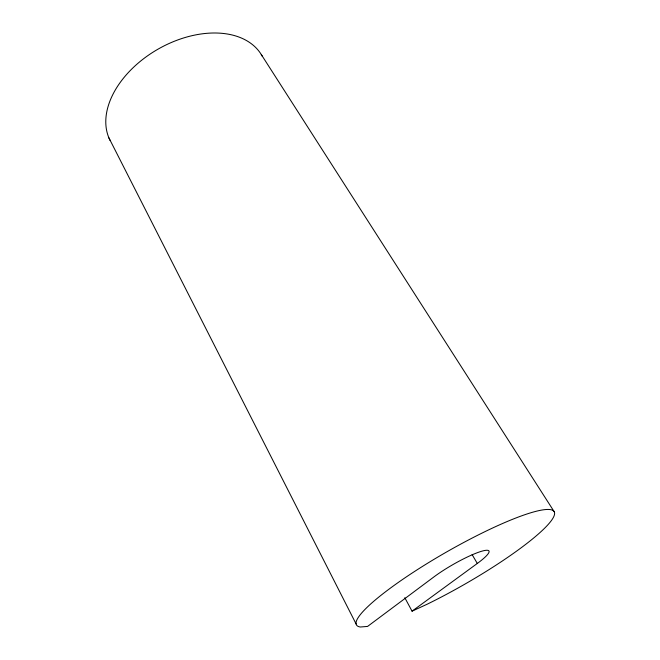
<?xml version="1.0" encoding="UTF-8"?>
<svg xmlns="http://www.w3.org/2000/svg" width="660" height="660" viewBox="0 0 660 660"><rect width="100%" height="100%" fill="white"/><g stroke="black" fill="none" stroke-linecap="round" stroke-linejoin="round"><path stroke-width="0.99" d="M412.054 611.168L477.304 563.458A37.793 6.105 -29.8 0 0 480.983 551.446A37.793 6.105 -29.8 0 0 434.008 576.848L367.579 626.422L360.36 627A113.941 18.505 -29.8 0 1 445.219 552.758A113.941 18.505 -29.8 0 1 554.177 515.625A113.941 18.505 -29.8 0 1 427.028 604.279L412.054 611.168L404.803 597.712M261.269 54.524L554.21 511.723M472.131 554.614L477.304 563.458M108.9 137.849L356.078 623.914M110.17 140.58A86.971 57.214 -29.8 0 1 159.596 48.271A86.971 57.214 -29.8 0 1 262.267 56.248"/></g></svg>
